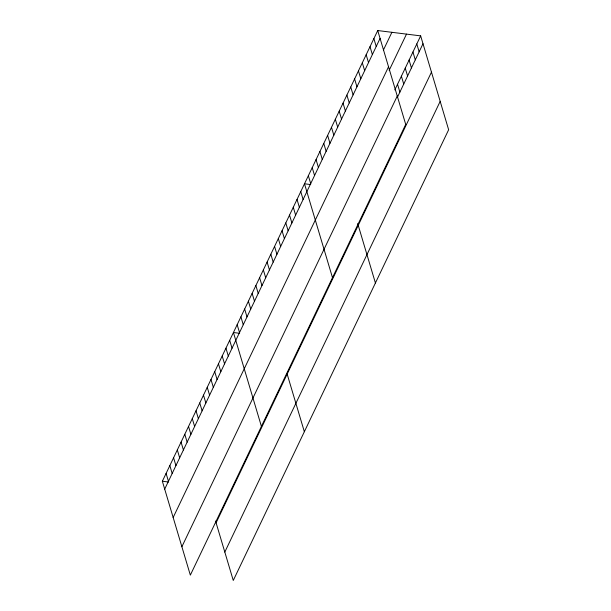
<?xml version="1.0" encoding="UTF-8"?>
<svg xmlns="http://www.w3.org/2000/svg" width="611" height="611" viewBox="0 0 611 611"><rect width="100%" height="100%" fill="white"/><g stroke="black" fill="none" stroke-linecap="round" stroke-linejoin="round"><path stroke-width="0.92" d="M377.728 30.55L405.719 124.438L190.342 575.127L162.358 481.247L377.728 30.55L420.658 35.873L448.642 129.753L233.272 580.45L215.561 521.046M164.703 489.113L380.08 38.424M383.418 50.049L391.895 32.307M173.165 517.502L388.543 66.805M389.146 70.41L406.491 34.117M394.836 89.909L420.658 35.873M181.879 546.746L397.257 96.049M397.562 96.973L423.003 43.74M216.088 522.817L431.465 72.129M224.81 552.061L440.18 101.373M310.701 184.553L304.499 183.789L332.491 277.669M239.627 333.285L233.433 332.514L261.416 426.402M162.358 481.247L168.552 482.01M416.801 43.939L419.146 51.805M412.944 52.004L415.297 59.87M409.095 60.061L411.44 67.936M405.238 68.127L407.583 76.001M401.389 76.192L403.734 84.066M397.532 84.257L399.877 92.131M373.879 38.615L376.223 46.489M370.022 46.68L372.366 54.555M366.165 54.746L368.517 62.612M362.315 62.811L364.66 70.677M358.458 70.876L360.803 78.743M354.609 78.941L356.954 86.808M350.752 87.006L353.097 94.873M346.895 95.072L349.248 102.938M343.046 103.137L345.391 111.003M339.189 111.202L341.534 119.069M335.332 119.267L337.684 127.134M331.483 127.332L333.827 135.199M357.71 223.588L375.414 282.992M327.626 135.398L329.971 143.264M323.777 143.463L326.121 151.329M319.92 151.528L322.264 159.395M316.063 159.593L318.415 167.46M312.213 167.658L314.558 175.525M308.356 175.724L310.701 183.59M300.765 191.617L303.109 199.484M297.022 199.438L299.367 207.312M293.28 207.266L295.625 215.141M289.538 215.095L291.89 222.969M285.803 222.923L288.148 230.798M282.061 230.752L284.405 238.626M278.318 238.58L280.663 246.454M274.576 246.409L276.92 254.283M270.833 254.237L273.186 262.104M267.099 262.066L269.443 269.932M263.356 269.894L265.701 277.761M259.614 277.722L261.959 285.589M287.162 374.092L304.347 431.725M255.872 285.551L258.216 293.417M252.129 293.372L254.482 301.246M248.394 301.2L250.739 309.074M244.652 309.029L246.997 316.903M240.91 316.857L243.254 324.731M237.167 324.685L239.52 332.56M229.69 340.342L232.035 348.217M225.948 348.171L228.293 356.037M222.205 355.999L224.55 363.866M218.463 363.828L220.815 371.694M214.728 371.656L217.073 379.523M210.986 379.484L213.331 387.351M207.244 387.313L209.588 395.18M203.501 395.134L205.846 403.008M199.759 402.962L202.111 410.836M196.024 410.791L198.369 418.665M192.282 418.619L194.626 426.493M188.539 426.447L190.884 434.322M184.797 434.276L187.149 442.15M181.062 442.104L183.407 449.979M177.32 449.933L179.665 457.799M173.577 457.761L175.922 465.628M169.835 465.59L172.18 473.456M166.093 473.418L168.445 481.285"/></g></svg>
